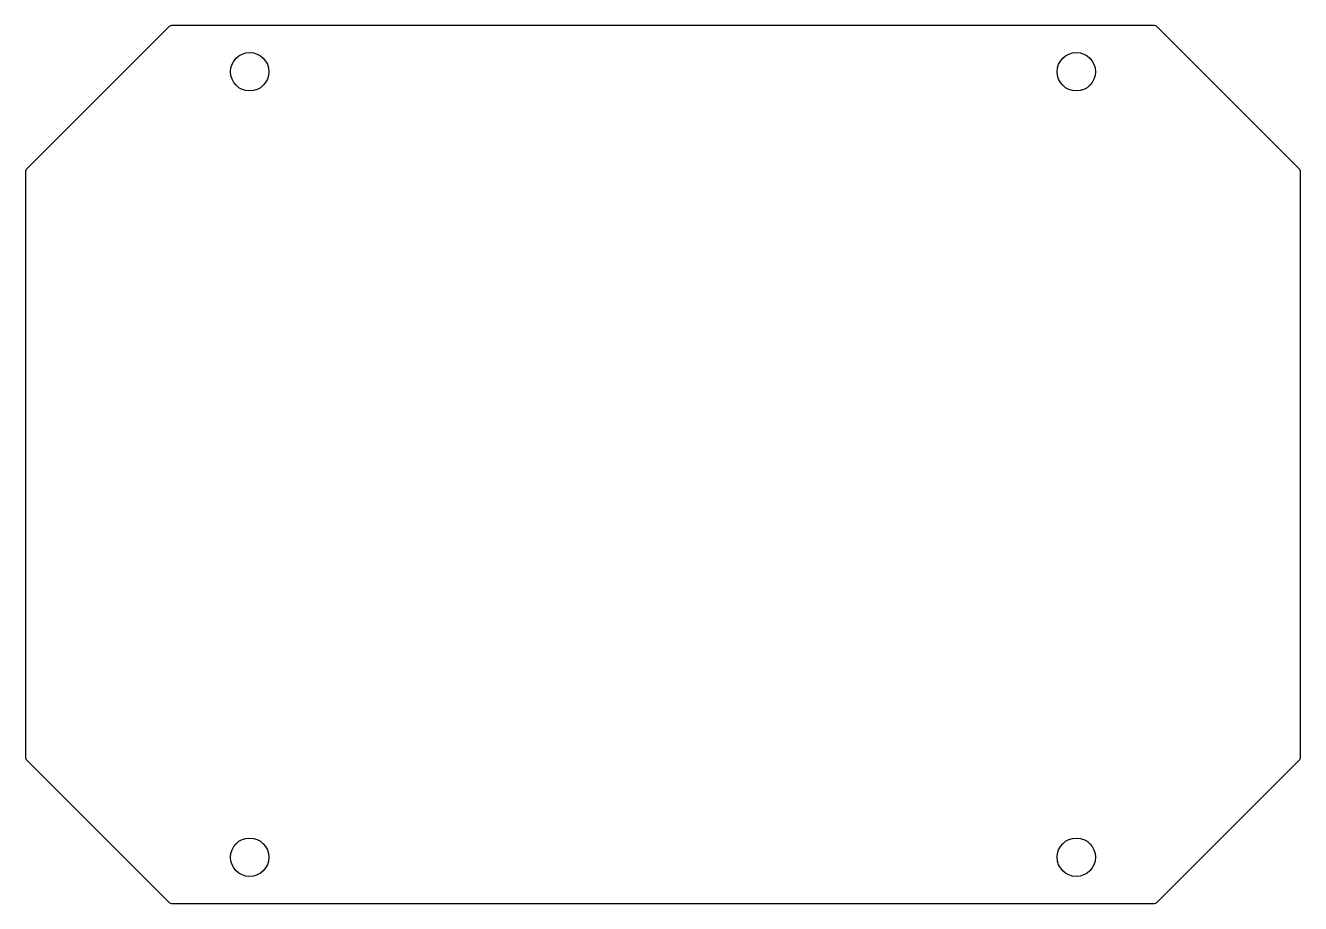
# Model space of a CAD drawing. Header units: millimetres. Extents: x -48.2 to 48.2, y -33.2 to 33.2.
import ezdxf

# ---------------------------------------------------------------- set-up
doc = ezdxf.new("R2010")
doc.units = ezdxf.units.MM
doc.layers.get('0').update_dxf_attribs({"linetype": 'CONTINUOUS'})

msp = doc.modelspace()

# ---------------------------------------------------------------- linework, layer by layer
msp.add_lwpolyline([(-37.172, 33.2, 0.198912), (-37.313, 33.141), (-48.141, 22.313, 0.198912), (-48.2, 22.172), (-48.2, -22.172, 0.198912), (-48.141, -22.313), (-37.313, -33.141, 0.198912), (-37.172, -33.2), (37.172, -33.2, 0.198912), (37.313, -33.141), (48.141, -22.313, 0.198912), (48.2, -22.172), (48.2, 22.172, 0.198912), (48.141, 22.313), (37.313, 33.141, 0.198912), (37.172, 33.2)], format="xyb", close=True)
for centre in [(-31.25, 29.7), (31.25, 29.7), (-31.25, -29.7), (31.25, -29.7)]:
    msp.add_circle(centre, 1.45)

doc.saveas('drawing.dxf')
